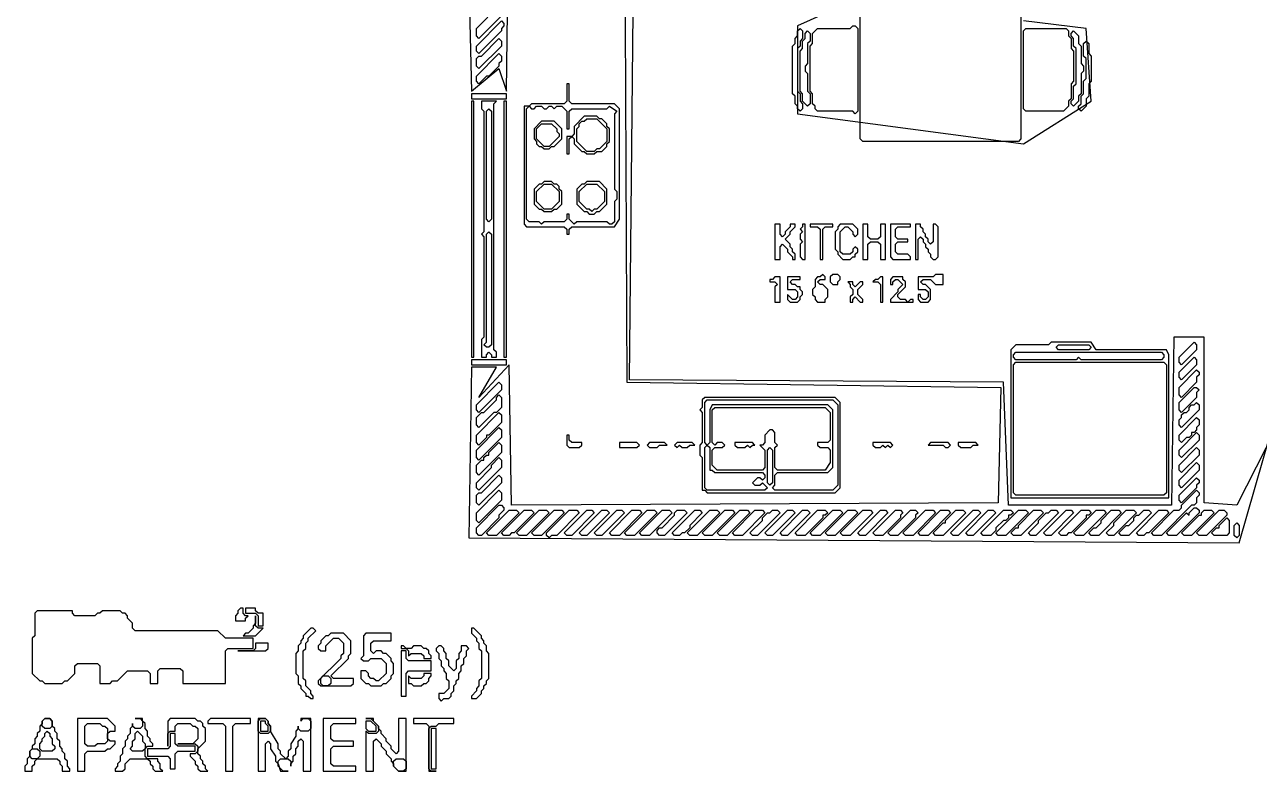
# Model space of a CAD drawing. Header units: metres. Extents: x 53 to 990, y 46 to 960.
# Drawn here: x 53 to 545, y 46 to 343.5 of the extents above; entities that cross this region are included whole.
import ezdxf

# ---------------------------------------------------------------- set-up
doc = ezdxf.new("R2010")
doc.units = ezdxf.units.M
doc.layers.add('A-FURN', color=2, linetype='Continuous')
doc.layers.add('A-WALL', color=1, linetype='Continuous')

msp = doc.modelspace()

# ---------------------------------------------------------------- linework, layer by layer
at = {"layer": 'A-FURN'}
for points in [[(139, 960), (138, 401), (229, 399), (231, 317), (242, 326), (245, 317), (246, 401), (292, 402), (293, 201), (442, 199), (441, 153), (247, 152), (246, 208), (234, 195), (241, 207), (231, 207), (230, 139), (537, 137), (553, 193), (601, 219), (606, 138), (898, 137), (900, 959), (139, 960)], [(563, 205), (536, 152), (523, 153), (523, 219), (511, 219), (510, 152), (445, 152), (443, 201), (294, 202), (296, 402)], [(387, 402), (449, 402), (450, 401), (450, 298), (449, 297), (387, 297), (386, 298), (386, 401), (387, 402)], [(243, 351), (244, 350), (243, 349), (243, 347), (234, 338), (233, 339), (233, 342), (242, 351), (243, 351)], [(385, 354), (361, 343), (361, 308), (451, 296), (478, 313), (476, 342), (451, 345)], [(243, 345), (244, 344), (244, 343), (243, 342), (243, 341), (234, 332), (233, 333), (233, 335), (243, 345)], [(362, 342), (363, 341), (363, 338), (362, 337), (362, 335), (361, 334), (361, 317), (362, 316), (362, 313), (363, 312), (363, 310), (362, 309), (361, 310), (361, 311), (360, 312), (360, 315), (359, 316), (359, 335), (360, 336), (360, 338), (361, 339), (361, 341), (362, 342)], [(365, 341), (366, 340), (366, 337), (365, 336), (365, 328), (364, 327), (364, 325), (365, 324), (365, 317), (366, 316), (366, 312), (365, 311), (363, 313), (363, 316), (362, 317), (362, 333), (363, 334), (363, 337), (364, 338), (364, 340), (365, 341)], [(384, 343), (385, 342), (385, 309), (384, 308), (383, 309), (369, 309), (368, 310), (368, 311), (367, 312), (367, 316), (366, 317), (366, 335), (367, 336), (367, 340), (369, 342), (382, 342), (383, 343), (384, 343)], [(452, 342), (468, 342), (469, 341), (469, 339), (470, 338), (470, 334), (471, 333), (471, 321), (470, 320), (470, 314), (469, 313), (469, 311), (467, 309), (452, 309), (451, 310), (451, 341), (452, 342)], [(471, 341), (473, 339), (473, 336), (474, 335), (474, 328), (475, 327), (475, 325), (474, 324), (474, 316), (473, 315), (473, 313), (471, 311), (470, 312), (470, 313), (471, 314), (471, 319), (472, 320), (472, 334), (471, 335), (471, 338), (470, 339), (470, 340), (471, 341)], [(242, 338), (243, 337), (243, 335), (234, 326), (233, 327), (233, 330), (234, 331), (235, 331), (242, 338)], [(476, 337), (477, 336), (477, 332), (478, 331), (478, 321), (477, 320), (477, 315), (476, 314), (476, 311), (474, 309), (473, 310), (473, 311), (474, 312), (474, 315), (475, 316), (475, 321), (476, 322), (476, 330), (475, 331), (475, 336), (476, 337)], [(242, 332), (243, 331), (243, 329), (242, 328), (242, 327), (238, 323), (237, 323), (234, 320), (233, 321), (233, 323), (242, 332)], [(269, 320), (269, 313), (268, 312), (255, 312), (254, 311), (252, 311), (252, 264), (253, 263), (268, 263), (269, 262), (269, 260), (270, 260), (270, 262), (271, 263), (288, 263), (290, 266), (290, 310), (288, 312), (271, 312), (270, 313), (270, 320), (269, 320)], [(231, 313), (231, 211), (232, 211), (232, 313), (231, 313)], [(235, 313), (235, 310), (236, 309), (236, 261), (235, 260), (236, 259), (236, 219), (235, 218), (235, 211), (237, 211), (237, 212), (238, 213), (239, 212), (239, 211), (241, 211), (241, 213), (240, 214), (240, 312), (241, 313), (235, 313)], [(238, 310), (239, 309), (239, 266), (238, 265), (237, 266), (237, 309), (238, 310)], [(244, 313), (244, 211), (245, 211), (245, 313), (244, 313)], [(254, 311), (255, 310), (256, 310), (257, 311), (259, 311), (260, 310), (261, 310), (262, 311), (263, 311), (264, 310), (265, 311), (267, 311), (269, 309), (269, 302), (270, 302), (270, 309), (271, 310), (285, 310), (286, 311), (289, 309), (288, 308), (288, 278), (289, 277), (289, 274), (288, 273), (288, 265), (287, 264), (286, 264), (285, 265), (273, 265), (272, 264), (270, 266), (270, 268), (269, 268), (269, 266), (268, 265), (260, 265), (259, 264), (258, 265), (254, 265), (253, 266), (253, 310), (254, 311)], [(285, 304), (283, 306), (282, 306), (281, 307), (276, 307), (272, 303), (272, 300), (271, 299), (269, 299), (269, 292), (270, 292), (270, 298), (271, 299), (272, 298), (272, 296), (275, 293), (276, 293), (277, 292), (280, 292), (281, 293), (283, 293), (285, 295), (285, 296), (286, 297), (286, 302), (285, 303), (285, 304)], [(277, 306), (281, 306), (285, 302), (285, 297), (282, 294), (281, 294), (280, 293), (277, 293), (273, 297), (273, 302), (274, 303), (274, 304), (275, 305), (276, 305), (277, 306)], [(259, 305), (256, 302), (256, 298), (257, 297), (257, 296), (258, 295), (259, 295), (260, 294), (262, 294), (263, 295), (264, 295), (267, 298), (267, 302), (264, 305), (259, 305)], [(259, 304), (263, 304), (265, 302), (265, 301), (266, 300), (266, 299), (262, 295), (260, 295), (257, 298), (257, 302), (259, 304)], [(260, 281), (259, 280), (258, 280), (256, 278), (256, 272), (258, 270), (259, 270), (260, 269), (263, 269), (264, 270), (265, 270), (267, 272), (267, 277), (266, 278), (266, 279), (265, 280), (264, 280), (263, 281), (260, 281)], [(277, 281), (276, 280), (275, 280), (273, 278), (273, 272), (276, 269), (277, 269), (278, 268), (280, 268), (281, 269), (282, 269), (285, 272), (285, 278), (282, 281), (277, 281)], [(260, 280), (263, 280), (266, 277), (266, 273), (263, 270), (260, 270), (257, 273), (257, 277), (260, 280)], [(277, 280), (281, 280), (284, 277), (284, 273), (281, 270), (280, 270), (279, 269), (278, 270), (277, 270), (274, 273), (274, 277), (277, 280)], [(238, 261), (239, 260), (239, 216), (238, 215), (237, 215), (236, 216), (237, 217), (237, 260), (238, 261)], [(352, 264), (352, 250), (354, 250), (354, 255), (355, 256), (357, 254), (357, 253), (359, 251), (359, 250), (360, 250), (360, 252), (359, 253), (359, 254), (358, 255), (358, 256), (356, 258), (358, 260), (358, 261), (360, 263), (360, 264), (358, 264), (358, 263), (356, 261), (356, 260), (355, 259), (354, 260), (354, 264), (352, 264)], [(363, 264), (363, 263), (362, 262), (363, 261), (362, 260), (362, 258), (363, 257), (362, 256), (362, 251), (363, 250), (364, 250), (364, 264), (363, 264)], [(366, 264), (366, 263), (369, 263), (370, 262), (370, 250), (371, 250), (371, 262), (372, 263), (375, 263), (375, 264), (366, 264)], [(378, 264), (377, 263), (377, 262), (376, 261), (376, 254), (377, 253), (377, 252), (379, 250), (382, 250), (383, 251), (384, 251), (384, 252), (385, 253), (385, 254), (384, 255), (383, 254), (383, 253), (382, 252), (379, 252), (378, 253), (378, 261), (380, 263), (381, 263), (383, 261), (383, 260), (384, 259), (385, 260), (385, 262), (383, 264), (378, 264)], [(387, 264), (387, 250), (389, 250), (389, 256), (390, 257), (393, 257), (394, 256), (394, 250), (396, 250), (396, 264), (394, 264), (394, 259), (393, 258), (390, 258), (389, 259), (389, 264), (387, 264)], [(398, 264), (398, 251), (399, 250), (406, 250), (406, 251), (405, 252), (401, 252), (400, 253), (400, 256), (401, 257), (405, 257), (405, 258), (401, 258), (400, 259), (400, 262), (401, 263), (406, 263), (406, 264), (398, 264)], [(408, 264), (408, 250), (409, 250), (409, 258), (410, 259), (411, 258), (411, 257), (412, 256), (412, 255), (413, 254), (413, 253), (414, 252), (414, 251), (415, 250), (416, 250), (417, 251), (417, 263), (416, 264), (415, 264), (415, 257), (414, 256), (413, 257), (413, 258), (412, 259), (412, 260), (411, 261), (411, 262), (410, 263), (410, 264), (408, 264)], [(352, 243), (351, 242), (350, 242), (350, 241), (352, 241), (353, 240), (352, 239), (352, 233), (354, 233), (354, 243), (352, 243)], [(357, 243), (357, 238), (360, 238), (361, 237), (361, 235), (360, 234), (359, 234), (357, 236), (357, 234), (358, 233), (361, 233), (362, 234), (362, 235), (363, 236), (363, 237), (362, 238), (362, 239), (361, 239), (360, 240), (359, 240), (358, 241), (359, 242), (362, 242), (362, 243), (357, 243)], [(371, 244), (370, 243), (369, 243), (368, 242), (368, 239), (367, 238), (367, 236), (368, 235), (368, 234), (369, 233), (372, 233), (372, 234), (373, 235), (373, 238), (371, 240), (370, 240), (369, 241), (370, 242), (372, 242), (372, 243), (371, 244)], [(375, 244), (374, 243), (374, 241), (375, 240), (377, 240), (377, 241), (378, 242), (378, 243), (377, 244), (375, 244)], [(394, 243), (393, 242), (392, 242), (391, 241), (393, 241), (394, 240), (394, 233), (395, 233), (395, 243), (394, 243)], [(399, 243), (398, 242), (398, 240), (399, 240), (399, 241), (400, 242), (401, 242), (403, 240), (401, 238), (401, 237), (398, 234), (398, 233), (407, 233), (407, 234), (406, 234), (405, 233), (404, 234), (402, 234), (401, 235), (401, 236), (404, 239), (404, 241), (403, 242), (403, 243), (399, 243)], [(419, 244), (416, 244), (415, 243), (409, 243), (409, 238), (412, 238), (413, 237), (413, 235), (412, 234), (411, 234), (410, 235), (410, 236), (409, 236), (409, 234), (410, 233), (413, 233), (414, 234), (414, 238), (412, 240), (411, 240), (410, 241), (411, 242), (414, 242), (416, 240), (419, 240), (419, 244)], [(381, 241), (382, 240), (382, 239), (383, 238), (383, 236), (382, 235), (382, 233), (383, 233), (383, 234), (384, 235), (386, 233), (387, 233), (387, 234), (385, 236), (385, 238), (387, 240), (387, 241), (386, 241), (384, 239), (383, 240), (383, 241), (381, 241)], [(446, 214), (446, 155), (509, 155), (509, 212), (508, 214), (480, 214), (478, 217), (462, 217), (461, 216), (448, 216), (446, 214)], [(519, 217), (520, 216), (520, 214), (514, 208), (513, 209), (513, 211), (519, 217)], [(447, 212), (448, 213), (506, 213), (507, 212), (507, 211), (506, 210), (474, 210), (473, 211), (472, 210), (448, 210), (447, 211), (447, 212)], [(464, 215), (465, 216), (477, 216), (478, 215), (477, 214), (465, 214), (464, 215)], [(447, 208), (448, 209), (507, 209), (508, 208), (508, 157), (507, 156), (448, 156), (447, 157), (447, 208)], [(519, 211), (520, 210), (520, 208), (514, 202), (513, 203), (513, 205), (519, 211)], [(520, 206), (521, 205), (521, 204), (520, 203), (520, 201), (514, 195), (513, 196), (513, 199), (520, 206)], [(242, 201), (243, 200), (243, 198), (234, 189), (233, 190), (233, 192), (242, 201)], [(520, 199), (521, 198), (520, 197), (520, 195), (514, 189), (513, 190), (513, 193), (519, 199), (520, 199)], [(242, 196), (243, 195), (243, 191), (241, 189), (240, 189), (234, 183), (233, 184), (233, 187), (235, 189), (236, 189), (241, 194), (241, 195), (242, 196)], [(323, 194), (323, 191), (322, 190), (323, 189), (323, 177), (322, 176), (322, 172), (323, 171), (323, 158), (324, 158), (325, 157), (376, 157), (378, 159), (378, 193), (376, 195), (324, 195), (323, 194)], [(324, 193), (325, 194), (375, 194), (377, 192), (377, 160), (375, 158), (352, 158), (351, 159), (352, 160), (352, 164), (353, 165), (373, 165), (375, 167), (375, 190), (373, 192), (327, 192), (326, 190), (326, 177), (325, 176), (324, 177), (324, 193)], [(520, 193), (521, 192), (521, 190), (514, 183), (513, 184), (513, 186), (514, 187), (514, 188), (515, 189), (516, 189), (517, 190), (517, 191), (518, 192), (519, 192), (520, 193)], [(242, 189), (243, 188), (243, 185), (238, 180), (237, 180), (237, 179), (234, 176), (233, 177), (233, 180), (242, 189)], [(327, 190), (328, 191), (372, 191), (374, 189), (374, 178), (373, 177), (369, 177), (369, 176), (370, 175), (373, 175), (374, 174), (374, 169), (372, 166), (353, 166), (352, 167), (352, 175), (353, 176), (352, 177), (352, 181), (351, 182), (350, 182), (348, 180), (348, 177), (347, 176), (346, 176), (348, 174), (348, 167), (347, 166), (329, 166), (327, 168), (327, 174), (328, 175), (331, 175), (332, 176), (331, 177), (329, 177), (328, 176), (327, 177), (327, 190)], [(520, 187), (521, 186), (521, 184), (520, 183), (520, 182), (519, 181), (518, 181), (518, 180), (517, 179), (516, 179), (514, 177), (513, 178), (513, 180), (520, 187)], [(242, 183), (243, 182), (243, 179), (234, 170), (233, 171), (233, 174), (242, 183)], [(269, 180), (269, 176), (270, 175), (274, 175), (275, 176), (275, 177), (271, 177), (270, 178), (270, 180), (269, 180)], [(520, 181), (521, 180), (521, 178), (514, 171), (513, 172), (513, 174), (520, 181)], [(242, 177), (243, 176), (243, 173), (234, 164), (233, 165), (233, 168), (235, 170), (236, 170), (236, 171), (237, 172), (238, 172), (238, 173), (242, 177)], [(290, 177), (290, 175), (297, 175), (298, 176), (297, 177), (290, 177)], [(301, 176), (302, 175), (305, 175), (306, 176), (309, 176), (308, 177), (302, 177), (301, 176)], [(312, 176), (313, 175), (314, 176), (315, 175), (317, 175), (318, 176), (320, 176), (319, 177), (313, 177), (312, 176)], [(324, 175), (325, 176), (326, 175), (326, 166), (327, 166), (328, 165), (347, 165), (348, 164), (348, 163), (347, 162), (346, 163), (345, 163), (343, 161), (344, 160), (346, 160), (347, 161), (349, 159), (348, 158), (325, 158), (324, 159), (324, 175)], [(336, 177), (336, 176), (337, 175), (340, 175), (341, 176), (342, 175), (343, 176), (344, 176), (343, 177), (336, 177)], [(350, 175), (351, 174), (351, 161), (350, 160), (349, 161), (349, 174), (350, 175)], [(391, 177), (391, 176), (392, 175), (394, 175), (395, 176), (396, 175), (397, 176), (398, 175), (399, 176), (398, 177), (391, 177)], [(413, 176), (419, 176), (420, 175), (421, 175), (422, 176), (421, 177), (414, 177), (413, 176)], [(425, 177), (425, 176), (426, 175), (430, 175), (431, 176), (433, 176), (432, 177), (425, 177)], [(520, 175), (521, 174), (521, 172), (514, 165), (513, 166), (513, 168), (520, 175)], [(242, 171), (243, 170), (243, 167), (234, 158), (233, 159), (233, 161), (239, 167), (239, 168), (242, 171)], [(520, 169), (521, 168), (521, 166), (514, 159), (513, 160), (513, 162), (520, 169)], [(242, 164), (243, 163), (243, 161), (234, 152), (233, 153), (233, 156), (234, 157), (235, 157), (242, 164)], [(520, 163), (521, 162), (521, 161), (520, 160), (520, 159), (514, 153), (513, 154), (513, 156), (520, 163)], [(242, 158), (243, 157), (243, 154), (234, 145), (233, 146), (233, 149), (242, 158)], [(520, 158), (521, 157), (521, 156), (520, 155), (520, 153), (519, 152), (518, 152), (506, 140), (503, 140), (502, 141), (511, 150), (513, 150), (514, 151), (514, 152), (520, 158)], [(243, 152), (244, 151), (244, 150), (242, 148), (242, 147), (235, 140), (234, 140), (233, 141), (233, 143), (242, 152), (243, 152)], [(250, 149), (241, 140), (238, 140), (237, 141), (246, 150), (249, 150), (250, 149)], [(256, 149), (248, 141), (247, 141), (246, 140), (244, 140), (243, 141), (252, 150), (255, 150), (256, 149)], [(262, 149), (253, 140), (250, 140), (249, 141), (258, 150), (261, 150), (262, 149)], [(268, 149), (259, 140), (256, 140), (255, 141), (264, 150), (267, 150), (268, 149)], [(274, 149), (265, 140), (263, 140), (262, 139), (261, 140), (261, 141), (270, 150), (273, 150), (274, 149)], [(280, 149), (271, 140), (269, 140), (268, 141), (277, 150), (279, 150), (280, 149)], [(286, 149), (277, 140), (275, 140), (274, 141), (283, 150), (285, 150), (286, 149)], [(292, 149), (283, 140), (281, 140), (280, 141), (289, 150), (291, 150), (292, 149)], [(299, 149), (290, 140), (287, 140), (286, 141), (295, 150), (298, 150), (299, 149)], [(305, 149), (296, 140), (293, 140), (292, 141), (301, 150), (304, 150), (305, 149)], [(311, 149), (302, 140), (299, 140), (298, 141), (307, 150), (310, 150), (311, 149)], [(317, 149), (308, 140), (306, 140), (305, 141), (305, 142), (306, 143), (307, 143), (312, 148), (312, 149), (313, 150), (316, 150), (317, 149)], [(323, 149), (318, 144), (318, 143), (316, 141), (315, 141), (314, 140), (312, 140), (311, 141), (320, 150), (322, 150), (323, 149)], [(330, 149), (321, 140), (318, 140), (317, 141), (326, 150), (329, 150), (330, 149)], [(336, 149), (327, 140), (324, 140), (323, 141), (332, 150), (335, 150), (336, 149)], [(342, 149), (333, 140), (330, 140), (329, 141), (338, 150), (341, 150), (342, 149)], [(348, 149), (339, 140), (336, 140), (335, 141), (344, 150), (347, 150), (348, 149)], [(354, 149), (345, 140), (343, 140), (342, 141), (347, 146), (347, 147), (349, 149), (350, 149), (351, 150), (353, 150), (354, 149)], [(360, 149), (351, 140), (349, 140), (348, 141), (357, 150), (359, 150), (360, 149)], [(366, 149), (357, 140), (355, 140), (354, 141), (363, 150), (365, 150), (366, 149)], [(373, 149), (372, 148), (371, 148), (371, 147), (364, 140), (361, 140), (360, 141), (369, 150), (372, 150), (373, 149)], [(379, 149), (370, 140), (367, 140), (366, 141), (375, 150), (378, 150), (379, 149)], [(385, 149), (376, 140), (373, 140), (372, 141), (381, 150), (384, 150), (385, 149)], [(391, 149), (382, 140), (379, 140), (378, 141), (387, 150), (390, 150), (391, 149)], [(397, 149), (388, 140), (386, 140), (385, 141), (394, 150), (396, 150), (397, 149)], [(403, 149), (402, 148), (402, 147), (395, 140), (392, 140), (391, 141), (400, 150), (402, 150), (403, 149)], [(409, 149), (408, 148), (408, 147), (401, 140), (398, 140), (397, 141), (406, 150), (408, 150), (409, 149)], [(416, 149), (407, 140), (404, 140), (403, 141), (412, 150), (415, 150), (416, 149)], [(422, 149), (413, 140), (410, 140), (409, 141), (418, 150), (421, 150), (422, 149)], [(428, 149), (419, 140), (416, 140), (415, 141), (419, 145), (420, 145), (420, 146), (424, 150), (427, 150), (428, 149)], [(434, 149), (425, 140), (423, 140), (422, 141), (431, 150), (433, 150), (434, 149)], [(440, 149), (431, 140), (429, 140), (428, 141), (437, 150), (439, 150), (440, 149)], [(447, 149), (446, 148), (445, 148), (445, 147), (444, 146), (443, 146), (440, 143), (440, 142), (438, 140), (435, 140), (434, 141), (443, 150), (446, 150), (447, 149)], [(453, 149), (444, 140), (441, 140), (440, 141), (449, 150), (452, 150), (453, 149)], [(459, 149), (450, 140), (447, 140), (446, 141), (448, 143), (449, 143), (449, 144), (455, 150), (458, 150), (459, 149)], [(465, 149), (456, 140), (454, 140), (453, 141), (457, 145), (457, 146), (460, 149), (461, 149), (462, 150), (464, 150), (465, 149)], [(471, 149), (462, 140), (460, 140), (459, 141), (468, 150), (470, 150), (471, 149)], [(478, 149), (477, 148), (476, 148), (476, 147), (470, 141), (469, 141), (468, 140), (466, 140), (465, 141), (474, 150), (477, 150), (478, 149)], [(484, 149), (475, 140), (472, 140), (471, 141), (480, 150), (483, 150), (484, 149)], [(490, 149), (481, 140), (478, 140), (477, 141), (479, 143), (480, 143), (482, 145), (482, 146), (486, 150), (489, 150), (490, 149)], [(496, 149), (487, 140), (485, 140), (484, 141), (487, 144), (487, 145), (492, 150), (495, 150), (496, 149)], [(502, 149), (493, 140), (490, 140), (489, 141), (492, 144), (493, 144), (495, 146), (495, 147), (496, 148), (497, 148), (499, 150), (501, 150), (502, 149)], [(509, 149), (501, 141), (500, 141), (499, 140), (497, 140), (496, 141), (505, 150), (508, 150), (509, 149)], [(521, 150), (521, 149), (512, 140), (509, 140), (508, 141), (516, 149), (517, 148), (517, 149), (519, 151), (520, 151), (521, 150)], [(527, 149), (518, 140), (515, 140), (514, 141), (521, 148), (522, 148), (522, 149), (523, 150), (526, 150), (527, 149)], [(532, 149), (532, 148), (524, 140), (521, 140), (520, 141), (529, 150), (531, 150), (532, 149)], [(532, 147), (533, 146), (533, 141), (532, 140), (527, 140), (526, 141), (528, 143), (529, 143), (529, 144), (532, 147)], [(536, 145), (537, 144), (537, 140), (536, 139), (535, 140), (535, 144), (536, 145)], [(140, 111), (139, 111), (138, 110), (138, 109), (137, 108), (137, 106), (141, 106), (141, 107), (142, 108), (141, 108), (140, 109), (140, 111)], [(145, 108), (145, 105), (144, 104), (144, 103), (142, 101), (141, 101), (140, 100), (145, 100), (148, 103), (146, 103), (145, 104), (145, 108)], [(167, 103), (164, 100), (164, 99), (163, 98), (163, 97), (162, 96), (162, 94), (161, 93), (161, 85), (162, 84), (162, 81), (163, 80), (163, 79), (165, 77), (165, 76), (166, 76), (167, 75), (168, 75), (168, 76), (167, 77), (167, 78), (165, 80), (165, 82), (164, 83), (164, 94), (165, 95), (165, 97), (166, 98), (166, 99), (169, 102), (168, 103), (167, 103)], [(175, 101), (174, 100), (173, 100), (171, 98), (171, 97), (170, 96), (170, 95), (171, 94), (173, 94), (173, 96), (176, 99), (178, 99), (180, 97), (180, 93), (179, 92), (179, 91), (170, 82), (170, 81), (171, 80), (183, 80), (184, 81), (184, 83), (176, 83), (175, 84), (182, 91), (182, 92), (183, 93), (183, 98), (180, 101), (175, 101)], [(189, 101), (188, 100), (188, 92), (187, 91), (188, 90), (190, 90), (191, 91), (195, 91), (197, 89), (197, 85), (194, 82), (193, 82), (192, 83), (191, 83), (190, 84), (190, 85), (189, 86), (187, 86), (187, 83), (189, 81), (190, 81), (191, 80), (195, 80), (196, 81), (197, 81), (199, 83), (199, 84), (200, 85), (200, 89), (199, 90), (199, 91), (197, 93), (196, 93), (195, 94), (193, 94), (192, 93), (191, 94), (191, 97), (192, 98), (199, 98), (199, 101), (189, 101)], [(231, 103), (231, 101), (233, 99), (233, 98), (234, 97), (234, 95), (235, 94), (235, 83), (234, 82), (234, 80), (233, 79), (233, 78), (231, 76), (231, 75), (233, 75), (235, 77), (235, 78), (236, 79), (236, 80), (237, 81), (237, 82), (238, 83), (238, 93), (237, 94), (237, 96), (236, 97), (236, 98), (235, 99), (235, 100), (232, 103), (231, 103)], [(150, 97), (145, 97), (145, 95), (144, 94), (138, 94), (149, 94), (150, 95), (150, 97)], [(203, 96), (203, 95), (205, 95), (206, 94), (206, 92), (207, 93), (211, 93), (212, 92), (212, 91), (215, 91), (215, 92), (214, 93), (214, 94), (213, 95), (212, 95), (211, 96), (208, 96), (207, 95), (205, 95), (204, 96), (203, 96)], [(229, 96), (227, 96), (227, 94), (226, 93), (226, 91), (225, 90), (225, 87), (224, 86), (222, 88), (222, 90), (221, 91), (221, 93), (220, 94), (220, 95), (219, 96), (218, 96), (217, 95), (217, 94), (218, 93), (218, 91), (219, 90), (219, 88), (220, 87), (220, 86), (221, 85), (221, 83), (222, 82), (222, 79), (220, 77), (218, 77), (218, 75), (219, 74), (220, 75), (222, 75), (223, 76), (223, 77), (224, 78), (224, 80), (225, 81), (225, 82), (226, 83), (226, 85), (227, 86), (227, 88), (228, 89), (228, 91), (229, 92), (229, 94), (230, 95), (229, 96)], [(171, 83), (172, 84), (174, 84), (175, 83), (175, 81), (174, 80), (172, 80), (171, 81), (171, 83)], [(215, 85), (212, 85), (212, 84), (211, 83), (207, 83), (206, 84), (206, 81), (207, 81), (208, 80), (211, 80), (212, 81), (213, 81), (214, 82), (214, 83), (215, 84), (215, 85)], [(61, 67), (60, 66), (60, 65), (59, 64), (59, 62), (58, 61), (58, 60), (57, 59), (57, 57), (56, 56), (56, 55), (55, 54), (55, 52), (54, 51), (54, 49), (53, 48), (53, 46), (56, 46), (56, 48), (57, 49), (57, 50), (58, 51), (66, 51), (67, 50), (67, 49), (68, 48), (68, 46), (71, 46), (71, 47), (70, 48), (70, 50), (69, 51), (69, 53), (68, 54), (68, 55), (67, 56), (67, 58), (66, 59), (66, 61), (65, 62), (65, 63), (64, 64), (64, 66), (63, 67), (61, 67)], [(60, 66), (61, 67), (63, 67), (64, 66), (64, 64), (63, 63), (61, 63), (60, 64), (60, 66)], [(86, 67), (74, 67), (74, 46), (77, 46), (77, 53), (78, 54), (85, 54), (86, 55), (87, 55), (89, 57), (89, 58), (87, 58), (86, 59), (86, 61), (87, 62), (89, 62), (89, 64), (86, 67)], [(77, 64), (78, 65), (83, 65), (84, 64), (85, 64), (86, 63), (86, 58), (85, 57), (82, 57), (81, 56), (78, 56), (77, 57), (77, 64)], [(97, 67), (99, 67), (100, 66), (100, 64), (99, 63), (97, 63), (96, 64), (96, 65), (96, 64), (95, 63), (95, 61), (94, 60), (94, 59), (93, 58), (93, 56), (92, 55), (92, 53), (91, 52), (91, 50), (90, 49), (90, 48), (89, 47), (89, 46), (92, 46), (93, 47), (93, 49), (95, 51), (102, 51), (103, 50), (103, 49), (104, 48), (104, 47), (105, 46), (108, 46), (107, 47), (107, 49), (106, 50), (106, 51), (102, 51), (101, 52), (101, 55), (102, 56), (104, 56), (104, 57), (103, 58), (103, 59), (102, 60), (102, 62), (101, 63), (101, 65), (100, 66), (100, 67), (97, 67)], [(111, 67), (110, 66), (110, 56), (110, 61), (111, 62), (113, 62), (113, 64), (114, 65), (119, 65), (120, 64), (121, 64), (122, 63), (122, 59), (120, 57), (114, 57), (121, 57), (122, 56), (122, 54), (121, 53), (119, 53), (119, 52), (121, 50), (121, 49), (122, 48), (122, 47), (123, 46), (126, 46), (125, 47), (125, 48), (124, 49), (124, 50), (123, 51), (123, 52), (122, 53), (122, 55), (125, 58), (125, 63), (124, 64), (124, 65), (123, 66), (122, 66), (121, 67), (111, 67)], [(127, 67), (126, 66), (126, 65), (132, 65), (133, 64), (133, 46), (136, 46), (136, 64), (137, 65), (143, 65), (143, 67), (127, 67)], [(146, 67), (146, 46), (149, 46), (149, 57), (150, 58), (151, 57), (151, 55), (153, 52), (153, 50), (154, 49), (155, 46), (158, 46), (156, 46), (154, 48), (154, 50), (155, 51), (158, 51), (159, 50), (159, 48), (159, 49), (160, 50), (160, 52), (161, 53), (161, 55), (162, 56), (162, 58), (163, 59), (164, 58), (164, 46), (167, 46), (167, 67), (163, 67), (163, 66), (164, 67), (166, 67), (167, 66), (167, 63), (166, 62), (163, 62), (162, 63), (162, 64), (162, 63), (161, 62), (161, 60), (159, 57), (159, 55), (158, 54), (158, 52), (157, 51), (155, 53), (155, 54), (154, 55), (154, 57), (151, 62), (151, 64), (150, 65), (150, 66), (149, 67), (146, 67)], [(146, 66), (147, 67), (149, 67), (150, 66), (150, 65), (151, 64), (151, 62), (150, 61), (147, 61), (146, 62), (146, 66)], [(172, 67), (172, 46), (185, 46), (185, 48), (176, 48), (175, 49), (175, 55), (176, 56), (184, 56), (184, 58), (176, 58), (175, 59), (175, 64), (176, 65), (185, 65), (185, 67), (172, 67)], [(189, 67), (191, 67), (194, 64), (194, 62), (193, 61), (190, 61), (189, 62), (189, 46), (192, 46), (192, 58), (193, 59), (195, 57), (195, 56), (197, 54), (197, 53), (199, 51), (199, 50), (200, 49), (200, 48), (202, 46), (205, 46), (205, 67), (202, 67), (202, 54), (201, 53), (199, 55), (199, 56), (197, 58), (197, 59), (195, 61), (195, 62), (194, 63), (194, 64), (192, 66), (192, 67), (189, 67)], [(208, 67), (208, 65), (213, 65), (214, 64), (214, 46), (217, 46), (215, 46), (214, 47), (214, 63), (215, 64), (217, 64), (218, 65), (224, 65), (224, 67), (208, 67)], [(62, 62), (63, 61), (63, 60), (64, 59), (64, 57), (65, 56), (65, 55), (64, 54), (60, 54), (59, 55), (59, 57), (60, 58), (60, 59), (61, 60), (61, 61), (62, 62)], [(98, 62), (100, 60), (100, 58), (101, 57), (101, 55), (100, 54), (96, 54), (95, 55), (96, 56), (96, 58), (97, 59), (97, 61), (98, 62)], [(55, 54), (56, 55), (58, 55), (59, 54), (59, 52), (58, 51), (56, 51), (55, 52), (55, 54)], [(200, 50), (201, 51), (204, 51), (205, 50), (205, 47), (204, 46), (202, 46), (200, 48), (200, 50)]]:
    msp.add_lwpolyline(points, dxfattribs=at)
at = {"layer": 'A-WALL'}
for points in [[(231, 316), (231, 314), (245, 314), (245, 316), (231, 316)], [(231, 210), (231, 208), (245, 208), (245, 210), (231, 210)], [(56, 85), (59, 82), (60, 82), (61, 81), (68, 81), (69, 82), (70, 82), (73, 85), (73, 88), (74, 89), (82, 89), (83, 88), (83, 81), (87, 81), (88, 82), (90, 82), (94, 86), (102, 86), (103, 85), (103, 81), (106, 81), (106, 86), (107, 87), (115, 87), (116, 86), (116, 81), (133, 81), (133, 94), (134, 95), (144, 95), (144, 99), (133, 99), (130, 102), (97, 102), (96, 103), (96, 105), (94, 107), (94, 108), (93, 109), (92, 109), (91, 110), (84, 110), (83, 109), (82, 109), (81, 108), (73, 108), (72, 109), (72, 110), (58, 110), (57, 109), (57, 100), (56, 99), (56, 85)], [(141, 111), (141, 109), (145, 109), (146, 108), (146, 104), (148, 104), (148, 109), (146, 109), (145, 110), (145, 111), (141, 111)], [(203, 94), (203, 76), (205, 76), (205, 85), (206, 86), (215, 86), (215, 90), (206, 90), (205, 91), (205, 94), (203, 94)], [(147, 66), (147, 62), (150, 62), (150, 64), (149, 65), (149, 66), (147, 66)], [(189, 66), (189, 63), (190, 62), (193, 62), (193, 64), (191, 66), (189, 66)], [(111, 61), (111, 56), (110, 55), (102, 55), (102, 52), (110, 52), (111, 51), (111, 47), (113, 47), (113, 53), (114, 54), (121, 54), (121, 56), (114, 56), (113, 57), (113, 61), (111, 61)], [(215, 63), (215, 47), (217, 47), (217, 63), (215, 63)]]:
    msp.add_lwpolyline(points, dxfattribs=at)

doc.saveas('drawing.dxf')
